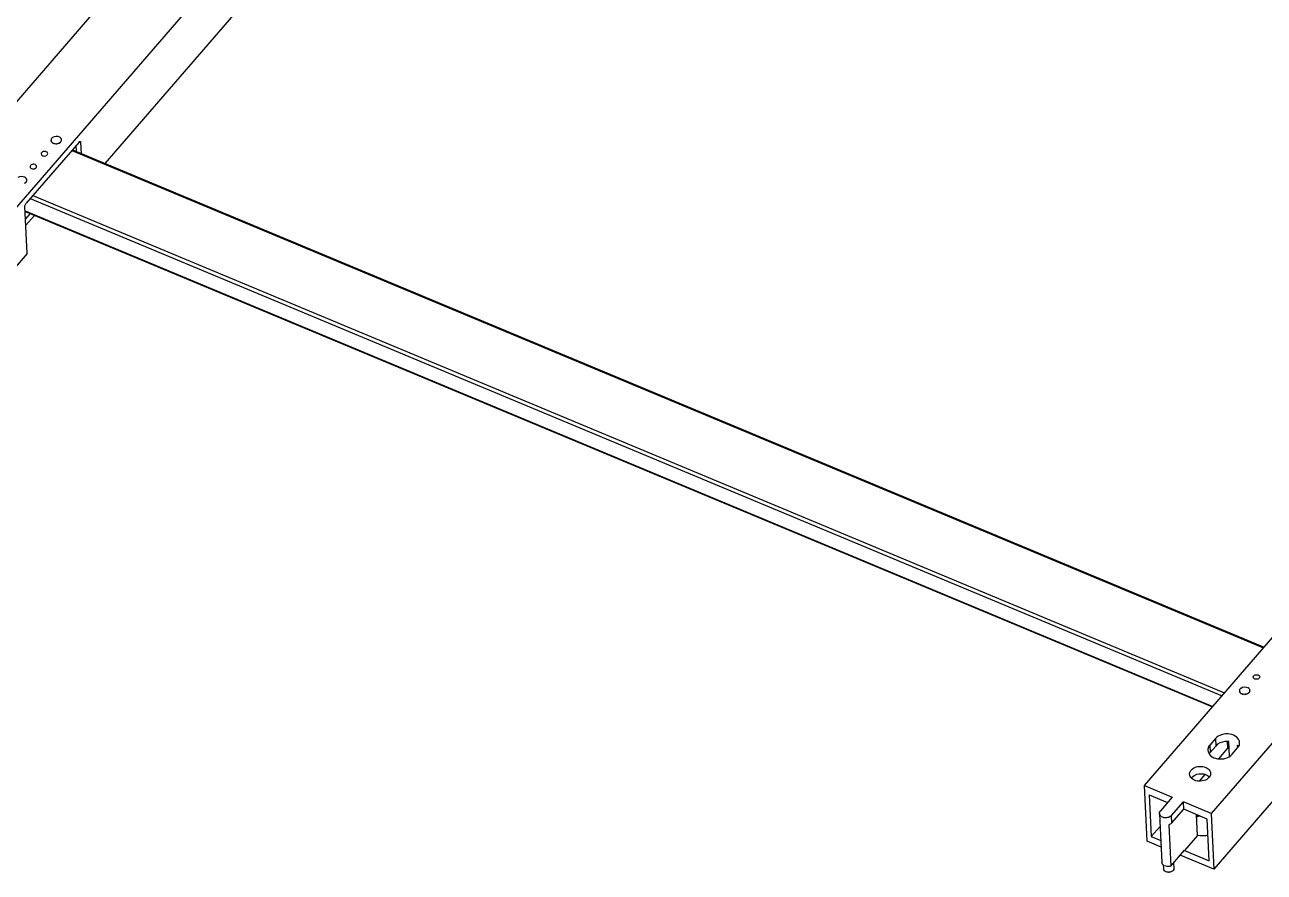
# Model space of a CAD drawing. Header units: millimetres. Extents: x 1409 to 26878, y 589 to 5187.
# Drawn here: x 12461.2 to 12697.1, y 1060.5 to 1221.9 of the extents above; entities that cross this region are included whole.
import ezdxf

# ---------------------------------------------------------------- set-up
doc = ezdxf.new("R2010")
doc.units = ezdxf.units.MM
doc.layers.add('02___PRT_ALL_AXES', color=7, linetype='Continuous')

msp = doc.modelspace()

# ---------------------------------------------------------------- linework, layer by layer
at = {"color": 7, "linetype": 'Continuous'}
for p, q in [((12433.8866, 1177.4059), (12611.7682, 1383.209)), ((12624.4875, 1377.899), (12446.6059, 1172.096)), ((12476.4958, 1195.4907), (12598.5376, 1336.6889)), ((12674.2817, 1077.0483), (12852.1633, 1282.8513)), ((12864.8826, 1277.5414), (12687.001, 1071.7384)), ((12471.5314, 1199.5543), (12461.4801, 1187.9252)), ((12466.1835, 1199.8727), (12466.2081, 1199.879)), ((12466.2088, 1199.8695), (12466.1835, 1199.8727)), ((12466.1868, 1199.8413), (12466.2111, 1199.8483)), ((12466.2124, 1199.8389), (12466.1868, 1199.8413)), ((12466.1921, 1199.81), (12466.2159, 1199.8177)), ((12466.2178, 1199.8084), (12466.1921, 1199.81)), ((12466.1993, 1199.779), (12466.2227, 1199.7874)), ((12466.2251, 1199.7782), (12466.1993, 1199.779)), ((12466.2085, 1199.7483), (12466.2313, 1199.7574)), ((12466.2343, 1199.7483), (12466.2085, 1199.7483)), ((12466.2195, 1199.7179), (12466.2418, 1199.7277)), ((12466.2454, 1199.7187), (12466.2195, 1199.7179)), ((12466.2324, 1199.688), (12466.2541, 1199.6985)), ((12466.2583, 1199.6895), (12466.2324, 1199.688)), ((12466.2472, 1199.6585), (12466.2682, 1199.6696)), ((12466.2729, 1199.6609), (12466.2472, 1199.6585)), ((12466.2638, 1199.6295), (12466.2841, 1199.6413)), ((12466.2894, 1199.6327), (12466.2638, 1199.6295)), ((12466.2821, 1199.6012), (12466.3018, 1199.6135)), ((12466.3076, 1199.6051), (12466.2821, 1199.6012)), ((12466.428, 1199.4461), (12466.4426, 1199.4615)), ((12466.4513, 1199.4546), (12466.428, 1199.4461)), ((12466.4577, 1199.4232), (12466.4714, 1199.4391)), ((12466.4806, 1199.4324), (12466.4577, 1199.4232)), ((12466.489, 1199.4014), (12466.5017, 1199.4176)), ((12466.5113, 1199.4112), (12466.489, 1199.4014)), ((12466.8652, 1199.2443), (12466.8672, 1199.2626)), ((12466.8798, 1199.2597), (12466.8652, 1199.2443)), ((12466.9076, 1199.2354), (12466.9085, 1199.2537)), ((12467.3054, 1199.2167), (12467.2963, 1199.2336)), ((12467.3096, 1199.2349), (12467.3054, 1199.2167)), ((12467.3498, 1199.2215), (12467.3396, 1199.2381)), ((12467.3529, 1199.2397), (12467.3498, 1199.2215)), ((12467.727, 1199.3238), (12467.7085, 1199.3362)), ((12467.7201, 1199.3413), (12467.727, 1199.3238)), ((12467.765, 1199.3413), (12467.7458, 1199.3531)), ((12467.757, 1199.3586), (12467.765, 1199.3413)), ((12468.0343, 1199.559), (12468.0511, 1199.5455)), ((12468.0756, 1199.5725), (12468.0508, 1199.5772)), ((12468.0579, 1199.5854), (12468.0756, 1199.5725)), ((12468.2233, 1199.8716), (12468.1977, 1199.8684)), ((12468.1993, 1199.8779), (12468.2233, 1199.8716)), ((12468.2278, 1199.9031), (12468.2023, 1199.8992)), ((12468.2034, 1199.9087), (12468.2278, 1199.9031)), ((12468.2303, 1199.9348), (12468.2051, 1199.93)), ((12468.2055, 1199.9395), (12468.2303, 1199.9348)), ((12468.2058, 1199.9704), (12468.2308, 1199.9664)), ((12468.2308, 1199.9664), (12468.2059, 1199.9609)), ((12471.0639, 1197.7584), (12471.0077, 1198.9484)), ((12471.8126, 1199.5067), (12471.5562, 1199.6137)), ((12471.8126, 1199.5067), (12471.9119, 1197.4044)), ((12470.2668, 1198.0912), (12697.0663, 1103.4093)), ((12461.4216, 1191.9083), (12461.4384, 1191.8948)), ((12461.4629, 1191.9218), (12461.4381, 1191.9266)), ((12461.4452, 1191.9348), (12461.4629, 1191.9218)), ((12461.6106, 1192.2209), (12461.585, 1192.2178)), ((12461.5866, 1192.2272), (12461.6106, 1192.2209)), ((12461.6151, 1192.2525), (12461.5896, 1192.2485)), ((12461.5907, 1192.258), (12461.6151, 1192.2525)), ((12461.6176, 1192.2841), (12461.5924, 1192.2794)), ((12461.5928, 1192.2888), (12461.6176, 1192.2841)), ((12461.5931, 1192.3197), (12461.6181, 1192.3157)), ((12461.6181, 1192.3157), (12461.5932, 1192.3102)), ((12462.2519, 1188.8182), (12689.0514, 1094.1364)), ((12461.6547, 1178.32), (12461.2323, 1187.2656)), ((12461.2706, 1186.455), (12687.2902, 1092.0987)), ((12461.2766, 1186.3271), (12687.2106, 1092.0066)), ((12462.2074, 1185.9386), (12461.3422, 1184.9376)), ((12463.0364, 1185.5925), (12461.4007, 1183.7001)), ((12461.6547, 1178.32), (12447.1068, 1161.4886)), ((12692.3343, 1095.0504), (12692.3589, 1095.0566)), ((12692.3596, 1095.0472), (12692.3343, 1095.0504)), ((12692.3376, 1095.019), (12692.3619, 1095.0259)), ((12692.3632, 1095.0165), (12692.3376, 1095.019)), ((12692.3429, 1094.9877), (12692.3668, 1094.9954)), ((12692.3686, 1094.9861), (12692.3429, 1094.9877)), ((12692.3501, 1094.9567), (12692.3735, 1094.9651)), ((12692.376, 1094.9559), (12692.3501, 1094.9567)), ((12692.3593, 1094.926), (12692.3821, 1094.9351)), ((12692.3852, 1094.9259), (12692.3593, 1094.926)), ((12692.3703, 1094.8956), (12692.3926, 1094.9054)), ((12692.3962, 1094.8964), (12692.3703, 1094.8956)), ((12692.3832, 1094.8656), (12692.4049, 1094.8761)), ((12692.4091, 1094.8672), (12692.3832, 1094.8656)), ((12692.398, 1094.8362), (12692.4191, 1094.8473)), ((12692.4238, 1094.8385), (12692.398, 1094.8362)), ((12692.4146, 1094.8072), (12692.435, 1094.819)), ((12692.4402, 1094.8104), (12692.4146, 1094.8072)), ((12692.433, 1094.7788), (12692.4526, 1094.7912)), ((12692.4584, 1094.7828), (12692.433, 1094.7788)), ((12692.5788, 1094.6238), (12692.5934, 1094.6392)), ((12692.6021, 1094.6322), (12692.5788, 1094.6238)), ((12692.6086, 1094.6009), (12692.6223, 1094.6168)), ((12692.6314, 1094.6101), (12692.6086, 1094.6009)), ((12692.6398, 1094.579), (12692.6525, 1094.5953)), ((12692.6621, 1094.5889), (12692.6398, 1094.579)), ((12693.016, 1094.422), (12693.018, 1094.4403)), ((12693.0307, 1094.4374), (12693.016, 1094.422)), ((12693.8779, 1094.5015), (12693.8594, 1094.5139)), ((12693.8709, 1094.5189), (12693.8779, 1094.5015)), ((12693.9158, 1094.519), (12693.8966, 1094.5308)), ((12693.9078, 1094.5362), (12693.9158, 1094.519)), ((12694.1851, 1094.7366), (12694.202, 1094.7231)), ((12694.2264, 1094.7502), (12694.2017, 1094.7549)), ((12694.2088, 1094.7631), (12694.2264, 1094.7502)), ((12694.3742, 1095.0493), (12694.3485, 1095.0461)), ((12694.3502, 1095.0556), (12694.3742, 1095.0493)), ((12694.3786, 1095.0808), (12694.3532, 1095.0769)), ((12694.3542, 1095.0864), (12694.3786, 1095.0808)), ((12694.3811, 1095.1124), (12694.3559, 1095.1077)), ((12694.3564, 1095.1172), (12694.3811, 1095.1124)), ((12694.3566, 1095.148), (12694.3817, 1095.1441)), ((12694.3817, 1095.1441), (12694.3567, 1095.1386)), ((12693.0585, 1094.4131), (12693.0594, 1094.4314)), ((12693.4562, 1094.3944), (12693.4471, 1094.4113)), ((12693.4605, 1094.4126), (12693.4562, 1094.3944)), ((12693.5006, 1094.3992), (12693.4905, 1094.4158)), ((12693.5037, 1094.4174), (12693.5006, 1094.3992)), ((12687.7792, 1085.9893), (12686.7212, 1084.7652)), ((12687.7792, 1085.9893), (12687.846, 1084.5749)), ((12690.0597, 1085.4336), (12690.12, 1084.1559)), ((12690.4648, 1082.5933), (12690.3301, 1085.4463)), ((12686.7212, 1084.7652), (12686.788, 1083.3508)), ((12687.846, 1084.5749), (12686.788, 1083.3508)), ((12690.12, 1084.1559), (12688.3934, 1082.1582)), ((12690.12, 1084.1559), (12690.3965, 1084.0405)), ((12690.961, 1082.9952), (12692.019, 1084.2193)), ((12692.0481, 1084.2709), (12692.026, 1084.7384)), ((12685.7995, 1079.1572), (12684.703, 1077.8886)), ((12702.0498, 1077.9624), (12687.5019, 1061.131)), ((12674.2817, 1077.0483), (12679.5814, 1074.8358)), ((12674.7826, 1066.4409), (12674.2817, 1077.0483)), ((12675.1964, 1075.28), (12678.7008, 1073.817)), ((12675.1964, 1075.28), (12675.5721, 1067.3244)), ((12679.5814, 1074.8358), (12677.3331, 1072.2346)), ((12679.453, 1071.3496), (12681.7013, 1073.9508)), ((12687.001, 1071.7384), (12681.7013, 1073.9508)), ((12681.7681, 1072.5365), (12681.7013, 1073.9508)), ((12677.1444, 1071.7332), (12677.2112, 1070.3188)), ((12679.5197, 1069.9353), (12679.453, 1071.3496)), ((12679.5197, 1069.9353), (12681.7681, 1072.5365)), ((12686.2198, 1070.6781), (12681.7681, 1072.5365)), ((12684.3895, 1067.513), (12684.2002, 1071.5212)), ((12684.3682, 1071.1346), (12684.3529, 1071.4574)), ((12687.001, 1071.7384), (12687.5019, 1061.131)), ((12677.262, 1069.2796), (12675.5721, 1067.3244)), ((12677.2151, 1070.2727), (12677.2114, 1070.3188)), ((12686.5955, 1062.7225), (12686.2198, 1070.6781)), ((12678.8618, 1060.5483), (12678.8549, 1060.5484)), ((12678.9859, 1060.5542), (12678.9927, 1060.5549))]:
    msp.add_line(p, q, dxfattribs=at)
for centre, radius, start, end in [((12466.7059, 1199.9117), 0.4989, 182.70362, 183.760881), ((12466.7072, 1199.9118), 0.5002, 184.849196, 187.296388), ((12466.7113, 1199.9124), 0.5044, 188.380926, 190.814669), ((12466.7182, 1199.9138), 0.5114, 191.891196, 194.302671), ((12466.7277, 1199.9163), 0.5212, 195.367379, 197.748415), ((12466.7397, 1199.9203), 0.5339, 198.797839, 201.141111), ((12466.7541, 1199.926), 0.5493, 202.172201, 204.471382), ((12466.7681, 1199.9325), 0.5647, 205.478606, 206.836117), ((12466.7741, 1199.9355), 0.5715, 206.83527, 207.727763), ((12466.7889, 1199.9436), 0.5883, 208.718596, 210.914987), ((12466.8089, 1199.9558), 0.6118, 211.877603, 214.017516), ((12466.8303, 1199.9705), 0.6377, 214.954464, 217.035923), ((12466.9478, 1200.0821), 0.8002, 229.058971, 230.848159), ((12466.9714, 1200.1115), 0.8379, 231.629795, 233.36487), ((12466.9945, 1200.1429), 0.8768, 234.122975, 235.806327), ((12467.0166, 1200.176), 0.9167, 236.542024, 238.176266), ((12467.0377, 1200.2104), 0.9571, 238.890759, 240.478659), ((12467.0576, 1200.246), 0.9978, 241.173206, 242.717627), ((12467.1333, 1200.426), 1.1934, 251.737729, 253.108402), ((12467.1433, 1200.4596), 1.2285, 253.710385, 255.054843), ((12467.1517, 1200.4915), 1.2614, 255.645804, 256.966769), ((12467.1584, 1200.5212), 1.2918, 257.547902, 258.848035), ((12467.1636, 1200.5483), 1.3195, 259.420508, 260.702407), ((12467.1731, 1200.6423), 1.414, 273.773578, 274.997674), ((12467.1735, 1200.638), 1.4098, 275.541558, 276.026988), ((12467.1738, 1200.6354), 1.4071, 276.026894, 276.76898), ((12467.1749, 1200.6267), 1.3983, 277.314312, 278.54755), ((12467.177, 1200.6132), 1.3846, 279.09621, 280.337567), ((12467.2187, 1200.4663), 1.2317, 290.168765, 291.510869), ((12467.2317, 1200.4339), 1.1968, 292.111749, 293.479806), ((12467.2455, 1200.4026), 1.1626, 294.093718, 295.220094), ((12467.251, 1200.3907), 1.1495, 295.2217, 295.492133), ((12467.2632, 1200.3659), 1.1218, 296.115976, 297.544323), ((12467.2816, 1200.331), 1.0825, 298.185343, 299.648132), ((12467.3017, 1200.2962), 1.0423, 300.305082, 301.805227), ((12467.3233, 1200.2619), 1.0017, 302.479407, 304.019838), ((12467.3955, 1200.1648), 0.8806, 309.372053, 311.050611), ((12467.4213, 1200.1355), 0.8416, 311.806532, 313.536572), ((12467.4476, 1200.1083), 0.8037, 314.315921, 316.099859), ((12467.468, 1200.0888), 0.7755, 316.907988, 317.516961), ((12467.4771, 1200.0805), 0.7632, 317.515325, 318.746385), ((12467.5003, 1200.0605), 0.7325, 319.572726, 321.470426), ((12467.5262, 1200.0402), 0.6997, 322.325536, 324.282221), ((12467.6712, 1199.9647), 0.5352, 343.94598, 346.285308), ((12467.6838, 1199.9617), 0.5223, 347.333109, 349.710848), ((12467.6913, 1199.9604), 0.5146, 350.776383, 351.229837), ((12467.6944, 1199.9599), 0.5116, 351.228476, 353.184059), ((12467.701, 1199.9592), 0.5049, 354.25872, 356.690713), ((12467.7071, 1199.959), 0.4988, 1.309148, 2.703581), ((12467.7054, 1199.9589), 0.5005, 357.774659, 0.220964), ((12460.689, 1192.6456), 1.0423, 300.305082, 301.805227), ((12460.7106, 1192.6112), 1.0017, 302.479407, 304.019838), ((12460.7828, 1192.5141), 0.8806, 309.372053, 311.050611), ((12460.8086, 1192.4849), 0.8416, 311.806532, 313.536572), ((12460.8349, 1192.4576), 0.8037, 314.315921, 316.099859), ((12460.8553, 1192.4381), 0.7755, 316.907988, 317.516961), ((12460.8644, 1192.4298), 0.7632, 317.515325, 318.746385), ((12460.8876, 1192.4098), 0.7325, 319.572726, 321.470426), ((12460.9135, 1192.3895), 0.6997, 322.325536, 324.282221), ((12461.0585, 1192.314), 0.5352, 343.94598, 346.285308), ((12461.0711, 1192.3111), 0.5223, 347.333109, 349.710848), ((12461.0786, 1192.3097), 0.5146, 350.776383, 351.229837), ((12461.0817, 1192.3092), 0.5116, 351.228476, 353.184059), ((12461.0883, 1192.3085), 0.5049, 354.25872, 356.690713), ((12461.0944, 1192.3083), 0.4988, 1.309148, 2.703581), ((12461.0927, 1192.3083), 0.5005, 357.774659, 0.220964), ((12692.8567, 1095.0894), 0.4989, 182.70362, 183.760881), ((12692.8581, 1095.0895), 0.5002, 184.849196, 187.296388), ((12692.8622, 1095.0901), 0.5044, 188.380926, 190.814669), ((12692.869, 1095.0915), 0.5114, 191.891196, 194.302671), ((12692.8785, 1095.094), 0.5212, 195.367379, 197.748415), ((12692.8905, 1095.098), 0.5339, 198.797839, 201.141111), ((12692.9049, 1095.1037), 0.5493, 202.172201, 204.471382), ((12692.9189, 1095.1102), 0.5648, 205.478621, 206.842434), ((12692.925, 1095.1132), 0.5715, 206.841563, 207.727753), ((12692.9397, 1095.1212), 0.5883, 208.718596, 210.914987), ((12692.9597, 1095.1335), 0.6118, 211.877603, 214.017516), ((12692.9811, 1095.1482), 0.6377, 214.954464, 217.035923), ((12693.0987, 1095.2598), 0.8002, 229.058971, 230.848159), ((12693.1223, 1095.2892), 0.8379, 231.629795, 233.36487), ((12693.1453, 1095.3206), 0.8768, 234.122975, 235.806327), ((12693.1675, 1095.3536), 0.9167, 236.542024, 238.176266), ((12693.1886, 1095.3881), 0.9571, 238.890759, 240.478659), ((12693.2084, 1095.4236), 0.9978, 241.173206, 242.717627), ((12693.2841, 1095.6037), 1.1934, 251.737729, 253.108402), ((12693.2942, 1095.6373), 1.2285, 253.710385, 255.054843), ((12693.3025, 1095.6692), 1.2614, 255.645804, 256.966769), ((12693.3092, 1095.6988), 1.2918, 257.547902, 258.848035), ((12693.3696, 1095.644), 1.2317, 290.168765, 291.510869), ((12693.3825, 1095.6116), 1.1968, 292.111749, 293.479806), ((12693.3963, 1095.5802), 1.1625, 294.093703, 295.225134), ((12693.4019, 1095.5684), 1.1495, 295.226758, 295.492137), ((12693.414, 1095.5435), 1.1218, 296.115976, 297.544323), ((12693.4324, 1095.5087), 1.0825, 298.185343, 299.648132), ((12693.4525, 1095.4739), 1.0423, 300.305082, 301.805227), ((12693.4741, 1095.4395), 1.0017, 302.479407, 304.019838), ((12693.5464, 1095.3425), 0.8806, 309.372053, 311.050611), ((12693.5722, 1095.3132), 0.8416, 311.806532, 313.536572), ((12693.5984, 1095.286), 0.8037, 314.315921, 316.099859), ((12693.6188, 1095.2665), 0.7755, 316.907988, 317.516961), ((12693.6279, 1095.2581), 0.7632, 317.515325, 318.746385), ((12693.6511, 1095.2382), 0.7325, 319.572726, 321.470426), ((12693.677, 1095.2179), 0.6997, 322.325536, 324.282221), ((12693.8221, 1095.1424), 0.5352, 343.94598, 346.285308), ((12693.8346, 1095.1394), 0.5223, 347.333109, 349.710848), ((12693.8422, 1095.138), 0.5146, 350.776377, 351.247005), ((12693.8452, 1095.1376), 0.5116, 351.245677, 353.184089), ((12693.8518, 1095.1369), 0.5049, 354.25872, 356.690713), ((12693.8579, 1095.1366), 0.4988, 1.309148, 2.703581), ((12693.8562, 1095.1366), 0.5005, 357.774659, 0.220964), ((12693.3144, 1095.726), 1.3195, 259.420508, 260.702407), ((12693.3239, 1095.82), 1.414, 273.773578, 274.997674), ((12693.3243, 1095.8157), 1.4098, 275.541558, 276.029774), ((12693.3246, 1095.813), 1.4071, 276.029682, 276.768982), ((12693.3257, 1095.8044), 1.3983, 277.314312, 278.54755), ((12693.3278, 1095.7908), 1.3846, 279.09621, 280.337567), ((12685.4242, 1066.6373), 4.6196, 103.214997, 105.194166), ((12683.6315, 1074.2835), 3.2339, 283.166965, 291.11648), ((12678.8579, 1061.9707), 1.4223, 269.880493, 271.657387), ((12678.8583, 1061.959), 1.4105, 271.65223, 275.467557)]:
    msp.add_arc(centre, radius, start, end, dxfattribs=at)
for points, knots in [([(12471.5314, 1199.5543), (12471.5492, 1199.5748), (12471.6019, 1199.6303), (12471.6916, 1199.6827), (12471.7408, 1199.6621)], [0, 0, 0, 0, 0.33790844, 1, 1, 1, 1]), ([(12471.7408, 1199.6621), (12471.7773, 1199.6469), (12471.8062, 1199.5819), (12471.8117, 1199.5255), (12471.8126, 1199.5067)], [0, 0, 0, 0, 0.67779389, 1, 1, 1, 1]), ([(12461.2323, 1187.2656), (12461.2298, 1187.3186), (12461.2581, 1187.5555), (12461.3595, 1187.7858), (12461.4801, 1187.9252)], [0, 0, 0, 0, 0.22338084, 1, 1, 1, 1]), ([(12692.3963, 1085.2222), (12692.3781, 1085.6085), (12691.8716, 1086.4408), (12690.5111, 1086.9358), (12689.0115, 1086.8552), (12688.0869, 1086.3452), (12687.7792, 1085.9893)], [0, 0, 0, 0, 0.20830594, 0.46519412, 0.74654448, 1, 1, 1, 1]), ([(12690.3301, 1085.4463), (12690.0903, 1085.4657), (12689.2007, 1085.4481), (12688.273, 1085.069), (12687.846, 1084.5749)], [0, 0, 0, 0, 0.26925521, 1, 1, 1, 1]), ([(12692.019, 1084.2193), (12692.0823, 1084.2925), (12692.298, 1084.5829), (12692.4088, 1084.9573), (12692.3963, 1085.2222)], [0, 0, 0, 0, 0.2673484, 1, 1, 1, 1]), ([(12686.7212, 1084.7652), (12686.6579, 1084.6919), (12686.4422, 1084.4015), (12686.3314, 1084.0272), (12686.3439, 1083.7623)], [0, 0, 0, 0, 0.2673484, 1, 1, 1, 1]), ([(12686.3439, 1083.7623), (12686.3621, 1083.376), (12686.8686, 1082.5436), (12688.2291, 1082.0487), (12689.7287, 1082.1293), (12690.6533, 1082.6392), (12690.961, 1082.9952)], [0, 0, 0, 0, 0.20830594, 0.46519412, 0.74654448, 1, 1, 1, 1]), ([(12677.1444, 1071.7332), (12677.1381, 1071.8656), (12677.1937, 1072.0528), (12677.3015, 1072.198), (12677.3331, 1072.2346)], [0, 0, 0, 0, 0.73291309, 1, 1, 1, 1]), ([(12679.453, 1071.3496), (12679.2991, 1071.1716), (12678.8368, 1070.9167), (12678.087, 1070.8764), (12677.4067, 1071.1238), (12677.1536, 1071.54), (12677.1444, 1071.7332)], [0, 0, 0, 0, 0.2534789, 0.53480631, 0.7917086, 1, 1, 1, 1]), ([(12679.5197, 1069.9353), (12679.4834, 1069.8932), (12679.3106, 1069.7261), (12679.0871, 1069.6171), (12678.911, 1069.5648)], [0, 0, 0, 0, 0.23246332, 1, 1, 1, 1]), ([(12678.5636, 1060.5799), (12678.3901, 1060.6182), (12678.0762, 1060.7487), (12677.8986, 1061.0628), (12677.8917, 1061.2082)], [0, 0, 0, 0, 0.54954575, 1, 1, 1, 1]), ([(12679.7385, 1060.9014), (12679.6969, 1060.8533), (12679.4881, 1060.6666), (12679.206, 1060.5753), (12678.9927, 1060.5549)], [0, 0, 0, 0, 0.22894773, 1, 1, 1, 1])]:
    msp.add_open_spline(points, degree=3, knots=knots, dxfattribs=at)
for points in [[(12686.788, 1083.3508), (12686.7085, 1083.2589), (12686.6377, 1083.1584), (12686.5797, 1083.0516)], [(12692.208, 1084.5224), (12692.1537, 1084.5993), (12692.0923, 1084.6716), (12692.026, 1084.7384)], [(12686.366, 1067.5855), (12685.7258, 1067.4278), (12685.0394, 1067.4022), (12684.3895, 1067.513)], [(12678.8549, 1060.5484), (12678.7572, 1060.5486), (12678.659, 1060.5588), (12678.5636, 1060.5799)], [(12679.8895, 1061.3026), (12679.8963, 1061.1599), (12679.832, 1061.0095), (12679.7385, 1060.9014)]]:
    msp.add_open_spline(points, degree=3, dxfattribs=at)
at = {"layer": '02___PRT_ALL_AXES', "color": 7, "linetype": 'Continuous'}
for p, q in [((12470.1428, 1197.9477), (12696.9423, 1103.2659)), ((12462.7366, 1189.379), (12689.5361, 1094.6971)), ((12694.0617, 1095.6309), (12694.1513, 1095.5608)), ((12677.2151, 1070.2727), (12677.5874, 1062.3879)), ((12678.911, 1069.5648), (12679.2833, 1061.6799)), ((12677.4486, 1065.3279), (12674.7826, 1066.4409)), ((12675.5721, 1067.3244), (12677.3902, 1066.5654)), ((12684.3895, 1067.513), (12681.9318, 1064.6695)), ((12679.2833, 1061.6799), (12681.9284, 1064.7402)), ((12687.5019, 1061.131), (12681.1139, 1063.7978)), ((12681.9318, 1064.6695), (12681.9284, 1064.7402)), ((12681.9318, 1064.6695), (12686.5955, 1062.7225)), ((12677.857, 1061.9422), (12677.8917, 1061.2082)), ((12679.8412, 1062.3253), (12679.8895, 1061.3026))]:
    msp.add_line(p, q, dxfattribs=at)
for centre, radius, start, end in [((12466.705, 1199.9119), 0.498, 177.592556, 182.732211), ((12466.7072, 1199.9118), 0.5002, 171.15205, 177.587429), ((12466.7099, 1199.9122), 0.5029, 182.744166, 191.249521), ((12466.7216, 1199.9094), 0.5148, 166.761286, 171.143102), ((12466.7244, 1199.9151), 0.5177, 191.252758, 198.452203), ((12466.7591, 1199.9), 0.5534, 158.012063, 166.699688), ((12466.7483, 1199.9233), 0.543, 198.471295, 206.91711), ((12467.0676, 1199.6411), 0.9624, 125.129941, 127.527479), ((12467.1529, 1200.4967), 1.2667, 256.960488, 258.8102), ((12467.258, 1200.3737), 1.1312, 294.196163, 296.197562), ((12467.3864, 1199.6782), 0.9358, 57.729329, 59.984855), ((12467.4921, 1199.8201), 0.7586, 45.062425, 47.923574), ((12467.5219, 1199.8497), 0.7166, 40.803839, 45.075628), ((12467.6628, 1199.9464), 0.545, 21.496734, 24.960553), ((12467.6749, 1199.9511), 0.532, 17.9648, 21.496191), ((12467.6899, 1199.9558), 0.5163, 10.612977, 17.980912), ((12467.6921, 1199.9611), 0.514, 347.061968, 351.14525), ((12467.7035, 1199.9584), 0.5025, 2.741881, 10.606479), ((12467.7061, 1199.9588), 0.4998, 351.149871, 358.835704), ((12467.7078, 1199.9587), 0.4981, 358.841957, 2.731976), ((12460.7737, 1192.0276), 0.9358, 57.729329, 59.984855), ((12460.8794, 1192.1694), 0.7586, 45.062425, 47.923574), ((12460.9092, 1192.199), 0.7166, 40.803839, 45.075628), ((12461.0501, 1192.2957), 0.545, 21.496734, 24.960553), ((12461.0622, 1192.3005), 0.532, 17.9648, 21.496191), ((12461.0772, 1192.3052), 0.5163, 10.612977, 17.980912), ((12461.0794, 1192.3104), 0.514, 347.061968, 351.14525), ((12461.0908, 1192.3078), 0.5025, 2.741881, 10.606479), ((12461.0934, 1192.3082), 0.4998, 351.149871, 358.835704), ((12461.0951, 1192.3081), 0.4981, 358.841957, 2.731976), ((12692.8559, 1095.0896), 0.498, 177.592556, 182.732211), ((12692.8581, 1095.0894), 0.5002, 171.15205, 177.587429), ((12692.8607, 1095.0899), 0.5029, 182.744166, 191.249521), ((12692.8725, 1095.0871), 0.5148, 166.761286, 171.143102), ((12692.8752, 1095.0928), 0.5177, 191.252758, 198.452203), ((12692.8991, 1095.0807), 0.5422, 161.353814, 166.750536), ((12692.8992, 1095.101), 0.543, 198.471295, 206.91711), ((12692.9252, 1095.0721), 0.5697, 158.066642, 161.369995), ((12693.2185, 1094.8187), 0.9624, 125.129941, 127.527479), ((12693.3037, 1095.6744), 1.2667, 256.960488, 258.8102), ((12693.4088, 1095.5514), 1.1312, 294.196163, 296.197562), ((12693.5519, 1094.8797), 0.9079, 55.837649, 59.128234), ((12693.643, 1094.9977), 0.7586, 45.062425, 47.923574), ((12693.6728, 1095.0274), 0.7166, 40.803839, 45.075628), ((12693.8137, 1095.1241), 0.545, 21.496734, 24.960553), ((12693.8257, 1095.1288), 0.532, 17.9648, 21.496191), ((12693.8407, 1095.1335), 0.5163, 10.612977, 17.980912), ((12693.8429, 1095.1387), 0.514, 347.061968, 351.14525), ((12693.8543, 1095.1361), 0.5025, 2.741881, 10.606479), ((12693.857, 1095.1365), 0.4998, 351.149871, 358.835704), ((12693.8587, 1095.1364), 0.4981, 358.841957, 2.731976), ((12684.3304, 1077.6443), 1.4358, 139.147772, 142.942338), ((12678.2011, 1062.4628), 0.6183, 186.954405, 190.257429)]:
    msp.add_arc(centre, radius, start, end, dxfattribs=at)
for points in [[(12467.8545, 1200.4886), (12467.4672, 1200.7124), (12466.8797, 1200.6856), (12466.5138, 1200.4282)], [(12466.3585, 1200.2893), (12466.3118, 1200.2353), (12466.2725, 1200.1734), (12466.2459, 1200.1072)], [(12466.2642, 1199.6775), (12466.3173, 1199.5727), (12466.4048, 1199.4834), (12466.502, 1199.4174)], [(12466.4814, 1200.4043), (12466.4369, 1200.3701), (12466.3952, 1200.3318), (12466.3585, 1200.2893)], [(12466.502, 1199.4174), (12466.6113, 1199.3431), (12466.7383, 1199.2925), (12466.867, 1199.2626)], [(12466.907, 1199.254), (12467.1749, 1199.201), (12467.4725, 1199.23), (12467.7216, 1199.3419)], [(12467.7574, 1199.3588), (12467.8684, 1199.4134), (12467.9735, 1199.4877), (12468.0544, 1199.5813)], [(12468.0005, 1200.3831), (12467.965, 1200.4152), (12467.9265, 1200.444), (12467.8861, 1200.4695)], [(12468.0544, 1199.5813), (12468.1195, 1199.6567), (12468.1708, 1199.7489), (12468.193, 1199.846)], [(12468.1569, 1200.1764), (12468.1331, 1200.2275), (12468.1012, 1200.2753), (12468.0643, 1200.318)], [(12464.4282, 1197.5553), (12464.3698, 1197.4878), (12464.3296, 1197.3938), (12464.3338, 1197.3046)], [(12465.4881, 1197.1128), (12465.5465, 1197.1804), (12465.5867, 1197.2744), (12465.5825, 1197.3636)], [(12462.3121, 1195.1071), (12462.2537, 1195.0396), (12462.2135, 1194.9456), (12462.2178, 1194.8564)], [(12463.372, 1194.6646), (12463.4304, 1194.7322), (12463.4706, 1194.8262), (12463.4664, 1194.9154)], [(12461.2418, 1192.8379), (12460.8545, 1193.0617), (12460.267, 1193.035), (12459.9011, 1192.7775)], [(12461.1447, 1191.7081), (12461.2557, 1191.7627), (12461.3608, 1191.8371), (12461.4417, 1191.9307)], [(12461.3878, 1192.7325), (12461.3523, 1192.7645), (12461.3138, 1192.7933), (12461.2734, 1192.8188)], [(12461.4417, 1191.9307), (12461.5068, 1192.006), (12461.5581, 1192.0982), (12461.5803, 1192.1953)], [(12461.5442, 1192.5257), (12461.5204, 1192.5768), (12461.4885, 1192.6246), (12461.4516, 1192.6673)], [(12694.9813, 1097.6847), (12694.977, 1097.7739), (12695.0172, 1097.8679), (12695.0756, 1097.9355)], [(12696.2299, 1097.7437), (12696.2342, 1097.6545), (12696.194, 1097.5605), (12696.1356, 1097.493)], [(12692.3967, 1095.2849), (12692.4234, 1095.3511), (12692.4627, 1095.413), (12692.5093, 1095.467)], [(12692.6528, 1094.5951), (12692.5557, 1094.6611), (12692.4681, 1094.7504), (12692.415, 1094.8552)], [(12692.5093, 1095.467), (12692.546, 1095.5094), (12692.5877, 1095.5478), (12692.6322, 1095.582)], [(12693.0179, 1094.4403), (12692.8891, 1094.4701), (12692.7622, 1094.5208), (12692.6528, 1094.5951)], [(12692.6647, 1095.6058), (12693.0338, 1095.8656), (12693.6304, 1095.8907), (12694.0178, 1095.659)], [(12693.8725, 1094.5196), (12693.6234, 1094.4077), (12693.3258, 1094.3787), (12693.0579, 1094.4317)], [(12694.2052, 1094.759), (12694.1243, 1094.6654), (12694.0192, 1094.5911), (12693.9082, 1094.5364)], [(12694.3439, 1095.0237), (12694.3216, 1094.9266), (12694.2704, 1094.8343), (12694.2052, 1094.759)], [(12694.2152, 1095.4956), (12694.252, 1095.4529), (12694.2839, 1095.4052), (12694.3077, 1095.354)], [(12686.2767, 1078.958), (12686.4067, 1078.8785), (12686.5284, 1078.7818), (12686.6311, 1078.6692)], [(12677.8401, 1061.9326), (12677.7193, 1062.0413), (12677.6217, 1062.1928), (12677.5928, 1062.3527)]]:
    msp.add_open_spline(points, degree=3, dxfattribs=at)
for points, knots in [([(12464.3338, 1197.3046), (12464.3384, 1197.2081), (12464.465, 1197), (12464.8051, 1196.8762), (12465.18, 1196.8964), (12465.4112, 1197.0238), (12465.4881, 1197.1128)], [0, 0, 0, 0, 0.20829141, 0.4651709, 0.74648939, 1, 1, 1, 1]), ([(12465.5825, 1197.3636), (12465.5778, 1197.4601), (12465.4513, 1197.6682), (12465.1112, 1197.792), (12464.7363, 1197.7718), (12464.5051, 1197.6443), (12464.4282, 1197.5553)], [0, 0, 0, 0, 0.20829141, 0.4651709, 0.74648939, 1, 1, 1, 1]), ([(12462.2178, 1194.8564), (12462.2224, 1194.7598), (12462.349, 1194.5518), (12462.689, 1194.428), (12463.064, 1194.4481), (12463.2951, 1194.5756), (12463.372, 1194.6646)], [0, 0, 0, 0, 0.20829141, 0.4651709, 0.74648939, 1, 1, 1, 1]), ([(12463.4664, 1194.9154), (12463.4618, 1195.0119), (12463.3352, 1195.22), (12462.9951, 1195.3437), (12462.6202, 1195.3236), (12462.389, 1195.1961), (12462.3121, 1195.1071)], [0, 0, 0, 0, 0.20829141, 0.4651709, 0.74648939, 1, 1, 1, 1]), ([(12696.1356, 1097.493), (12696.0586, 1097.404), (12695.8275, 1097.2765), (12695.4526, 1097.2564), (12695.1125, 1097.3801), (12694.9859, 1097.5882), (12694.9813, 1097.6847)], [0, 0, 0, 0, 0.25351061, 0.5348291, 0.79170859, 1, 1, 1, 1]), ([(12695.0756, 1097.9355), (12695.1526, 1098.0245), (12695.3837, 1098.152), (12695.7586, 1098.1721), (12696.0987, 1098.0483), (12696.2253, 1097.8403), (12696.2299, 1097.7437)], [0, 0, 0, 0, 0.25351061, 0.5348291, 0.79170859, 1, 1, 1, 1]), ([(12683.1776, 1079.9978), (12683.4237, 1080.2825), (12684.1633, 1080.6905), (12685.3631, 1080.755), (12686.4514, 1080.359), (12686.8567, 1079.6931), (12686.8712, 1079.3841)], [0, 0, 0, 0, 0.25345552, 0.53480588, 0.79169406, 1, 1, 1, 1]), ([(12682.8757, 1079.1954), (12682.8657, 1079.4074), (12682.9543, 1079.7068), (12683.1269, 1079.9392), (12683.1776, 1079.9978)], [0, 0, 0, 0, 0.7326516, 1, 1, 1, 1]), ([(12686.5694, 1078.5818), (12686.3232, 1078.297), (12685.5836, 1077.8891), (12684.3839, 1077.8246), (12683.2955, 1078.2205), (12682.8902, 1078.8864), (12682.8757, 1079.1954)], [0, 0, 0, 0, 0.25345552, 0.53480588, 0.79169406, 1, 1, 1, 1]), ([(12683.2443, 1078.5834), (12683.5872, 1078.9802), (12684.6732, 1079.4302), (12685.8088, 1079.2444), (12686.2767, 1078.958)], [0, 0, 0, 0, 0.48874819, 1, 1, 1, 1]), ([(12686.8712, 1079.3841), (12686.8812, 1079.1722), (12686.7926, 1078.8727), (12686.62, 1078.6404), (12686.5694, 1078.5818)], [0, 0, 0, 0, 0.7326516, 1, 1, 1, 1]), ([(12679.2833, 1061.6799), (12679.1564, 1061.6421), (12678.6666, 1061.5569), (12678.1125, 1061.6874), (12677.8401, 1061.9326)], [0, 0, 0, 0, 0.26543686, 1, 1, 1, 1])]:
    msp.add_open_spline(points, degree=3, knots=knots, dxfattribs=at)

doc.saveas('drawing.dxf')
